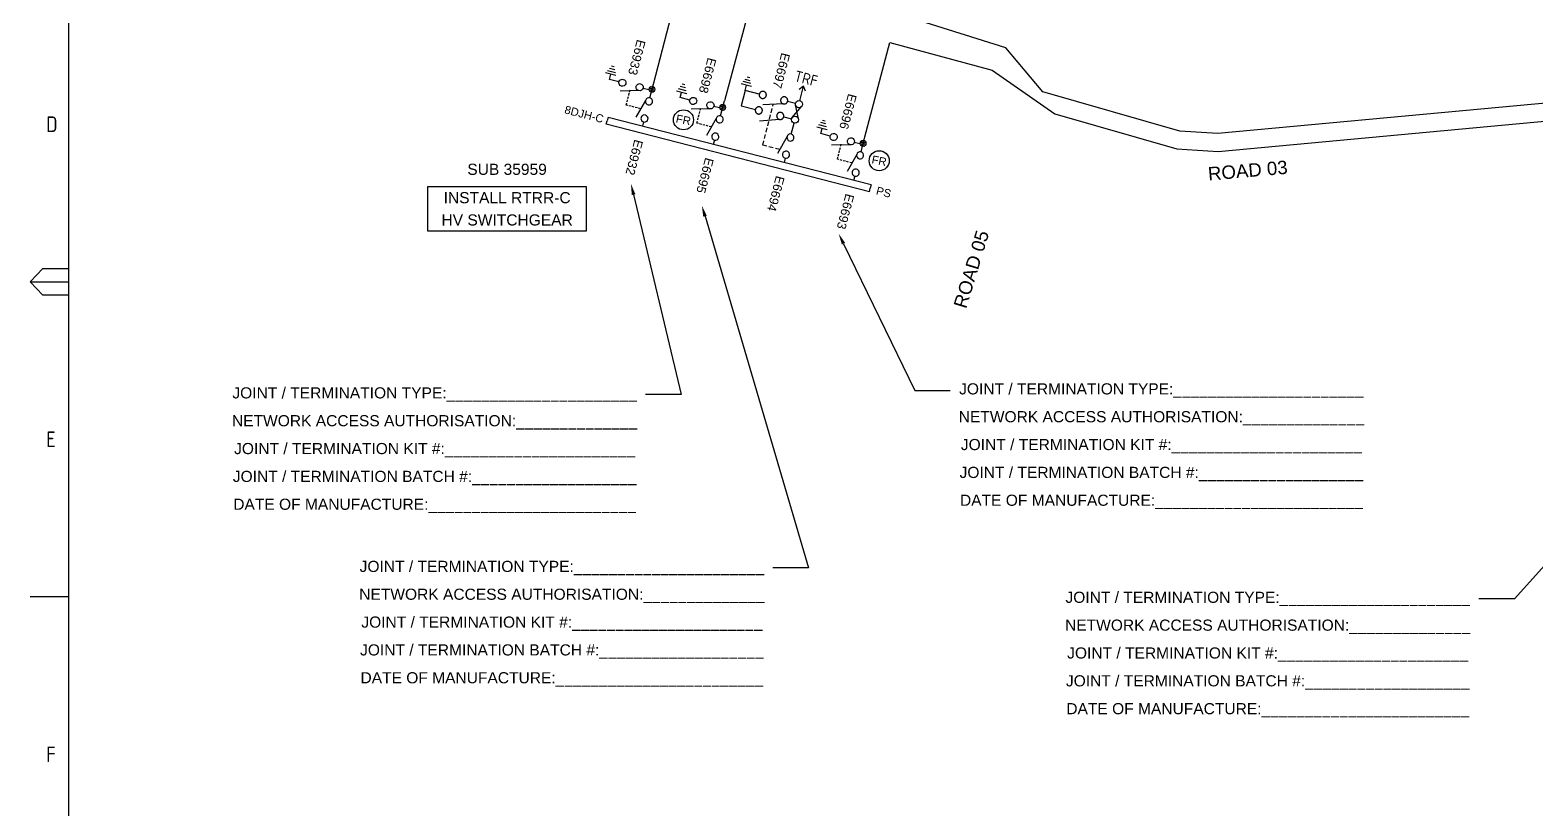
# Paper-space layout 'Sheet(2)' of a CAD drawing. Header units: metres. Extents: x -37 to 809, y -3 to 584.
# Drawn here: x -28.8 to 309.4, y 172.2 to 347.1 of the extents above; entities that cross this region are included whole.
import ezdxf
from ezdxf import colors
from ezdxf.entities.mleader import LeaderData, LeaderLine
from ezdxf.enums import TextEntityAlignment as Align
from ezdxf.math import Vec2, Vec3

# ---------------------------------------------------------------- set-up
doc = ezdxf.new("R2010")
doc.units = ezdxf.units.M
for name, pattern in [('A', [0]), ('CENTERX2', [4, 2.5, -0.5, 0.5, -0.5]), ('DASHED', [0.75, 0.5, -0.25])]:
    doc.linetypes.add(name, pattern=pattern)
doc.layers.get('0').update_dxf_attribs({"color": 6})
doc.layers.add('Cadastre Roads_SP_EXT', color=9, linetype='Continuous', lineweight=5)
for name, color, linetype in [('Notes', 7, 'Continuous'), ('Notes_SP_NEW', 2, 'Continuous'), ('SupportsUG_SP_EXT', 7, 'Continuous')]:
    doc.layers.add(name, color=color, linetype=linetype)
doc.styles.add('ARIAL', font='arial.ttf', dxfattribs={"height": 2})
doc.styles.add('iecISOCP', font='isocp.shx')
doc.styles.add('IESYMBOL1', font='isocp.shx')
doc.styles.get("Standard").update_dxf_attribs({"font": 'arial.ttf'})
doc.styles.add('SWG_LABEL', font='arial.ttf')
doc.styles.add('SWITCH_LABEL', font='arial.ttf', dxfattribs={"height": 2.5})
doc.linetypes.add('Cable 4', pattern='A,5.25,-0.1,["o",Standard,S=2,R=0,X=1.2,Y=-0.7],-4', length=9.35)
doc.linetypes.add('Cable New UG', pattern='A,7,-0.25,["x",Standard,S=2,R=0,X=0.2,Y=-0.8],-2.1', length=9.35)

# ---------------------------------------------------------------- blocks, each defined once
blk = doc.blocks.new('A1_FRAME_TITLE')
at = {"layer": 'Notes', "linetype": 'Continuous'}
for p, q in [((-11.55, 574.39), (-11.55, 5.97)), ((-20.55, 290.18), (-17.55, 293.18)), ((-17.55, 293.18), (-11.56, 293.18)), ((-20.55, 290.18), (-11.55, 290.18)), ((-17.55, 287.18), (-20.55, 290.18)), ((-11.56, 287.18), (-17.55, 287.18)), ((-11.55, 219.43), (-20.55, 219.43))]:
    blk.add_line(p, q, dxfattribs=at)
blk.add_attdef('DRAFT_NUM', (9.35, 23.29), '', height=2.5, rotation=90)
at = {"layer": 'Notes', "style": 'iecISOCP'}
for s, p in [('D', (-16.81, 323.81)), ('E', (-16.81, 253.06)), ('F', (-16.81, 182.31))]:
    blk.add_text(s, height=3.5, dxfattribs=at).set_placement(p)
at = {"layer": 'Notes', "style": 'iecISOCP', "flags": 8}
blk.add_attdef('VERSION_NO', text='', height=2.5, rotation=90, dxfattribs=at).set_placement((302.04, 43.81), align=Align.MIDDLE_CENTER)
at = {"layer": 'Notes', "style": 'iecISOCP'}
for tag, p in [('CAP_NO', (513.19, 43.46)), ('IE_NUM', (513.05, 37.81)), ('REF_No_1', (335.24, 32.31)), ('REF_1', (362.52, 32.31)), ('GEN_WO', (441.71, 31.76)), ('HV_SWITCH', (513.46, 32.16)), ('REF_No_2', (335.24, 26.31)), ('REF_2', (362.52, 26.31)), ('OH_WO', (441.71, 25.81)), ('UBD_REF', (513.05, 25.83)), ('REF_No_3', (335.24, 20.31)), ('REF_3', (362.52, 20.31)), ('UG_WO', (441.71, 20.05)), ('GIS_MAP_No', (513.05, 20.04)), ('REF_No_4', (335.24, 14.31)), ('REF_4', (362.52, 14.31)), ('SUB_WO', (441.71, 13.81)), ('HV_OP_DIAG', (513.33, 14.2)), ('LGA', (512.95, 7.78)), ('ExportID', (-11.47, 2.39))]:
    blk.add_attdef(tag, p, '', height=2.5, dxfattribs=at)
for tag, height, p in [('T1', 3.5, (684.37, 39.47)), ('T2', 3.5, (684.37, 34.35)), ('scale', 2.5, (567.76, 33.27)), ('T3', 3.5, (684.37, 28.92)), ('DRAWN', 2.5, (567.76, 24.93)), ('T4', 3.5, (684.37, 23.66)), ('T5', 3.5, (684.37, 18.23)), ('REV', 5, (840.57, 17.1)), ('DATE', 2.5, (567.76, 16.88)), ('T6', 3.5, (684.37, 12.97)), ('CHD', 2.5, (567.76, 8.37)), ('DESIGN', 2.5, (605.62, 9.15))]:
    blk.add_attdef(tag, text='', height=height, dxfattribs=at).set_placement(p, align=Align.CENTER)
blk.add_attdef('NUM', text='', height=7, dxfattribs=at).set_placement((812.88, 20.12), align=Align.MIDDLE_CENTER)
for tag, p in [('NS', (811.23, 8.12)), ('SHTS', (825.93, 8.12))]:
    blk.add_attdef(tag, text='', height=2.5, dxfattribs=at).set_placement(p, align=Align.MIDDLE)
at = {"layer": 'Notes', "style": 'iecISOCP', "flags": 1}
for tag, p in [('ProjectType', (-6.37, -26.8)), ('ProjectNumber', (3.01, -26.82)), ('DrawingNumber', (14.96, -26.8)), ('ProjectDescription', (27.02, -26.83)), ('ExportDate', (39.74, -26.79)), ('ExportUserName', (48.61, -26.8)), ('DesignerCompanyName', (60.94, -26.79)), ('ExportAreaOfInterest', (76.55, -26.81)), ('GIS_SUCCESS', (91.45, -26.78)), ('CAD_SUCCESS', (101.24, -26.78)), ('DEPOTCODE', (111.56, -26.88)), ('ExportCategories', (119.53, -26.8)), ('Comments', (133.84, -26.88))]:
    blk.add_attdef(tag, p, '', height=1, dxfattribs=at)
blk = doc.blocks.new('SWG_SIE_ES_NEW')
for p, q in [((-5.79, 0.78), (-1.79, 1.93)), ((0.01, -1.21), (2.41, -1.21)), ((0.31, -1.81), (2.11, -1.81)), ((0.61, -2.41), (1.81, -2.41)), ((0.92, -3.01), (1.52, -3.01))]:
    blk.add_line(p, q)
for points in [[(-5.79, -0.82, -1), (-5.79, 0.78, -1)], [(-1.79, -0.81, -1), (-1.79, 0.79, -1)]]:
    blk.add_lwpolyline(points, format="xyb", close=True)
for points in [[(-6.59, -0.02), (-7.89, -0.02)], [(-0.99, -0.01), (1.21, -0.01), (1.21, -1.21)]]:
    blk.add_lwpolyline(points)
at = {"flags": 1}
blk.add_attdef('Z', (0, 0), '', height=0.2, dxfattribs=at)
at = {"style": 'SWITCH_LABEL', "flags": 9}
blk.add_attdef('STREET_CODE', text='', height=0.2, dxfattribs=at).set_placement((0, -0.2), align=Align.MIDDLE_LEFT)
at = {"flags": 9}
for tag, p in [('ORIENTATION', (0, -0.4)), ('SUBURB', (0, -1)), ('STREETNAME', (0, -1.2)), ('OPERATED_BY', (0, -2.01)), ('PARENT', (0, -0.6)), ('USAGE', (0, -0.8)), ('LOCATION', (0, -1.4)), ('NOTES', (0, -1.6)), ('OWNED_BY', (0, -1.78)), ('MAINTAINED_BY', (0, -2.21))]:
    blk.add_attdef(tag, text='', height=0.2, dxfattribs=at).set_placement(p, align=Align.MIDDLE_LEFT)
at = {"style": 'ARIAL', "flags": 8}
blk.add_attdef('ASSET_NUM', text='', height=2, dxfattribs=at).set_placement((14.3, -5.09), align=Align.MIDDLE_RIGHT)
blk = doc.blocks.new('SWG_SIE_SU_NEW')
blk.add_line((5.81, 0.79), (1.59, 1.94))
at = {"linetype": 'A', "lineweight": 0}
for p, q in [((7.98, 0.35), (7.98, -0.37)), ((8.18, -0.58), (8.18, 0.56)), ((8.38, 0.66), (8.38, -0.68)), ((8.58, -0.71), (8.58, 0.69)), ((8.78, 0.66), (8.78, -0.68)), ((8.98, -0.59), (8.98, 0.56)), ((9.18, 0.35), (9.18, -0.38))]:
    blk.add_line(p, q, dxfattribs=at)
at = {"linetype": 'DASHED'}
blk.add_lwpolyline([(3.7, 1.36), (3.7, 4.73), (7.22, 4.73)], dxfattribs=at)
for points in [[(1, 0), (0, 0)], [(6.6, -0.01), (10.1, -0.01)]]:
    blk.add_lwpolyline(points)
for points in [[(1.8, -0.8, 1), (1.8, 0.8, 1)], [(5.8, -0.81, 1), (5.8, 0.79, 1)]]:
    blk.add_lwpolyline(points, format="xyb", close=True)
at = {"linetype": 'A', "lineweight": 0}
blk.add_circle((8.58, -0.01), 0.7, dxfattribs=at)
at = {"style": 'SWG_LABEL', "flags": 8}
blk.add_attdef('ASSET_NUM', text='', height=2.5, rotation=179.9544, dxfattribs=at).set_placement((-2.4, 0.01), align=Align.MIDDLE_LEFT)
at = {"flags": 1}
blk.add_attdef('Z', (0, 0), '', height=0.2, dxfattribs=at)
at = {"style": 'SWITCH_LABEL', "flags": 9}
blk.add_attdef('STREET_CODE', text='', height=0.2, dxfattribs=at).set_placement((0, 0), align=Align.MIDDLE_LEFT)
at = {"flags": 9}
for tag, p in [('OPERATED_BY', (-0.01, -1.84)), ('ORIENTATION', (0, -0.2)), ('SUBURB', (0, -0.8)), ('STREETNAME', (0, -1)), ('OWNED_BY', (-0.01, -1.62)), ('MAINTAINED_BY', (-0.01, -2.05)), ('PARENT', (0, -0.4)), ('USAGE', (0, -0.6)), ('LOCATION', (0, -1.2)), ('NOTES', (0, -1.4))]:
    blk.add_attdef(tag, text='', height=0.2, dxfattribs=at).set_placement(p, align=Align.MIDDLE_LEFT)
blk = doc.blocks.new('SWG_FUSE_NEW')
for points in [[(1.15, 0.72), (4.04, -0.71)], [(1.16, -0.72), (4.04, 0.73)]]:
    blk.add_lwpolyline(points)
for centre in [(0.8, 0), (4.4, 0.01)]:
    blk.add_circle(centre, 0.8)
blk = doc.blocks.new('DUCT_INDICATOR')
blk.add_circle((0, 0), 2.25)
blk.add_attdef('CODE', text='', height=1.8).set_placement((0, 0), align=Align.MIDDLE_CENTER)
at = {"flags": 1}
blk.add_attdef('Z', (0, 0), '', height=0.2, dxfattribs=at)

psp = doc.layouts.new('Sheet(2)')

# ---------------------------------------------------------------- linework, layer by layer
at = {"layer": 'Notes', "linetype": 'CENTERX2'}
for p, q in [((133.28, 334.41), (130.95, 335.01)), ((133.13, 335.07), (131.39, 335.51)), ((132.99, 335.72), (131.83, 336.02)), ((132.85, 336.38), (132.27, 336.53))]:
    psp.add_line(p, q, dxfattribs=at)
at = {"layer": 'Notes'}
for p, q in [((144.1, 331.23), (144.94, 334.52)), ((140.4, 330.52), (135.77, 330.3)), ((100.65, 325.94), (100.85, 326.71)), ((159.72, 310.79), (100.65, 325.94)), ((101.05, 327.49), (100.85, 326.71)), ((160.12, 312.34), (101.05, 327.49)), ((139.51, 327.03), (135.03, 326.63)), ((141.24, 323.17), (139.08, 319.38)), ((159.72, 310.79), (159.92, 311.56)), ((160.12, 312.34), (159.92, 311.56))]:
    psp.add_line(p, q, dxfattribs=at)
at = {"layer": 'Notes', "linetype": 'Cable New UG', "flags": 128}
for points in [[(307.29, 508.52), (308.42, 507.88), (312.38, 499.1), (299.8, 493.98), (310.72, 466.05), (314.18, 455.03), (316.89, 444.91), (321.68, 419.22), (316.35, 412.4), (318.25, 394.73), (324.51, 389.7), (329.13, 340.11), (322.13, 331.67), (238.01, 323.85), (229.48, 324.4), (198.69, 333.21), (190.35, 343.11), (190.35, 343.11), (135.02, 360.58), (127.18, 331.2)], [(111.29, 335.27), (120.98, 372.48), (193.75, 352.97), (201.64, 379.89), (196.19, 388.98), (142.33, 405.95), (117.93, 414.19), (124.14, 433.14), (54.75, 457.73)], [(158.72, 323.11), (164.35, 344.28), (187.32, 338.12), (201.39, 328.28), (228.79, 320.44), (238.06, 319.84), (322.66, 327.68), (323.18, 322.08), (331.43, 315.5), (335.82, 267.88), (344.87, 268.36), (347.15, 266.09)]]:
    psp.add_lwpolyline(points, dxfattribs=at)
at = {"layer": 'Notes'}
for points in [[(131.82, 333.55), (130.92, 330.06), (134.12, 329.24)], [(135.01, 332.73), (131.82, 333.55), (132.11, 334.71)], [(145.42, 333.37), (144.94, 334.52), (143.97, 333.74)], [(142.2, 323.74), (142.83, 326.19)], [(140.81, 318.32), (140.56, 317.35)]]:
    psp.add_lwpolyline(points, dxfattribs=at)
at = {"layer": 'Notes', "linetype": 'CENTERX2'}
for points in [[(135.99, 333.31, -1), (135.59, 331.76, -1)], [(140.79, 332.07, -1), (140.4, 330.52, -1)], [(135.09, 329.82, -1), (134.7, 328.27, -1)], [(139.91, 328.59, -1), (139.51, 327.03, -1)]]:
    psp.add_lwpolyline(points, format="xyb", close=True, dxfattribs=at)
at = {"layer": 'Notes', "linetype": 'DASHED', "ltscale": 2}
psp.add_lwpolyline([(139.59, 320.28), (135.77, 321.26), (138.11, 330.37)], dxfattribs=at)
at = {"layer": 'Notes', "linetype": 'CENTERX2'}
for points in [[(141.37, 331.1), (143.14, 330.65)], [(140.49, 327.61), (142.26, 327.16)]]:
    psp.add_lwpolyline(points, dxfattribs=at)
at = {"layer": 'Notes'}
for points in [[(142.78, 322.77, 1), (141.23, 323.17, 1)], [(141.78, 318.89, 1), (140.23, 319.3, 1)]]:
    psp.add_lwpolyline(points, format="xyb", close=True, dxfattribs=at)

# ---------------------------------------------------------------- block references
at = {"layer": 'Notes', "linetype": 'CENTERX2'}
for name, p, rotation in [('SWG_SIE_ES_NEW', (102.53, 335.69), 165.6144398494216), ('SWG_SIE_SU_NEW', (108.77, 325.49), 75.61443984942159), ('SWG_SIE_ES_NEW', (118.42, 331.62), 165.6144398494216), ('SWG_SIE_SU_NEW', (124.66, 321.42), 75.61443984942159), ('SWG_SIE_ES_NEW', (149.96, 323.53), 165.6144398494216), ('SWG_SIE_SU_NEW', (156.2, 313.33), 75.61443984942159)]:
    psp.add_blockref(name, p, dxfattribs=dict(at, rotation=rotation))
at = {"layer": 'Notes', "rotation": 75.61443984942156}
psp.add_blockref('SWG_FUSE_NEW', (142.83, 326.19), dxfattribs=at)
at = {"layer": 'Notes_SP_NEW', "linetype": 'Cable 4', "rotation": 348.5351077519819}
for p in [(117.97, 326.94), (161.94, 317.76)]:
    psp.add_blockref('DUCT_INDICATOR', p, dxfattribs=at).add_auto_attribs({'CODE': 'FR'})
at = {"layer": 'SupportsUG_SP_EXT', "xscale": 0.958}
psp.add_blockref('A1_FRAME_TITLE', (-9.08, 0.39), dxfattribs=at)

# ---------------------------------------------------------------- texts
at = {"layer": 'Cadastre Roads_SP_EXT', "color": 7}
psp.add_text('ROAD 03', height=3, rotation=4.9516, dxfattribs=at).set_placement((235.91, 313.3))
at = {"layer": 'Notes', "linetype": 'CENTERX2', "style": 'IESYMBOL1'}
psp.add_text('TRF', height=2.5, rotation=345.597, dxfattribs=at).set_placement((145.52, 336.2), align=Align.MIDDLE_CENTER)
at = {"layer": 'Notes', "char_height": 2, "attachment_point": 1, "rotation": 255.3062}
for s, insert in [('E6933', (109.5, 344.6)), ('E6697', (141.95, 341.63)), ('E6698', (125.39, 340.53)), ('E6696', (156.93, 332.44)), ('E6932', (108.93, 322.15)), ('E6695', (124.82, 318.08)), ('E6694', (140.72, 314.01)), ('E6693', (156.36, 309.99))]:
    psp.add_mtext_dynamic_manual_height_columns(s, width=9.3382, gutter_width=4, heights=[0], dxfattribs=dict(at, insert=insert))
at = {"layer": 'Notes', "linetype": 'Cable 4', "insert": (66.66, 317.08), "char_height": 2.5, "attachment_point": 1}
psp.add_mtext_dynamic_manual_height_columns('\\pi2.7652;SUB 35959', width=23.0833, gutter_width=4, heights=[0], dxfattribs=at)
at = {"layer": 'Notes', "color": 7, "lineweight": -3, "insert": (78.37, 306.94), "char_height": 2.5, "width": 33.0549, "attachment_point": 5, "line_spacing_factor": 1.2, "bg_fill": 16}
psp.add_mtext('INSTALL RTRR-C\\PHV SWITCHGEAR', dxfattribs=at)
at = {"layer": 'Notes', "style": 'ARIAL'}
psp.add_attdef('8DJH-C', text='8DJH', height=1.8, rotation=345.6144, dxfattribs=at).set_placement((91.33, 329.3), align=Align.MIDDLE_LEFT)
psp.add_attdef('PS', text='PS', height=1.8, rotation=345.6144, dxfattribs=at).set_placement((164.58, 310.28), align=Align.MIDDLE_RIGHT)

# ---------------------------------------------------------------- next in the draw order: leaders
at = {"layer": 'Notes'}
ml = psp.add_multileader_mtext('Standard', dxfattribs=at)
ml.set_content('\\pxsm1.5;{\\C7;JOINT / TERMINATION TYPE:______________________\\PNETWORK ACCESS AUTHORISATION:______________\\PJOINT / TERMINATION KIT #:______________________\\PJOINT / TERMINATION BATCH #:___________________\\PDATE OF MANUFACTURE:________________________}', color=256)
ml.set_leader_properties()
ml.build(insert=Vec2(0, 0))
ml.multileader.update_dxf_attribs({"has_text_frame": 1, "arrow_head_size": 2.5})
ctx = ml.context
ctx.base_point, ctx.char_height, ctx.arrow_head_size, ctx.plane_origin = Vec3(14.68, 265.28), 2.5, 2.5, Vec3(13.18, 249.25)
ctx.text_align_type = 1
notes = []
notes.append((ctx, [(1, (1, 1, 0), (117.48, 265.28), (-1, 0), 8, [(0, [(106.18, 312.58)], 0, [])])]))
ctx.mtext.insert, ctx.mtext.alignment, ctx.mtext.flow_direction = Vec3(62.08, 266.88), 2, 5
ctx.mtext.has_bg_fill, ctx.mtext.bg_color, ctx.mtext.bg_scale_factor, ctx.mtext.bg_transparency, ctx.mtext.use_window_bg_color = 1, -1027028792, 1.5, 0, 1
ml = psp.add_multileader_mtext('Standard', dxfattribs=at)
ml.set_content('\\pxsm1.5;{\\C7;JOINT / TERMINATION TYPE:______________________\\PNETWORK ACCESS AUTHORISATION:______________\\PJOINT / TERMINATION KIT #:______________________\\PJOINT / TERMINATION BATCH #:___________________\\PDATE OF MANUFACTURE:________________________}', color=256)
ml.set_leader_properties()
ml.build(insert=Vec2(0, 0))
ml.multileader.update_dxf_attribs({"has_text_frame": 1, "arrow_head_size": 2.5})
ctx = ml.context
ctx.base_point, ctx.char_height, ctx.arrow_head_size, ctx.plane_origin = Vec3(177.91, 266.18), 2.5, 2.5, Vec3(274.22, 250.14)
ctx.text_align_type = 1
notes.append((ctx, [(1, (1, 1, 0), (169.91, 266.18), (1, 0), 8, [(0, [(152.83, 301.37)], 0, [])])]))
ctx.mtext.insert, ctx.mtext.alignment, ctx.mtext.flow_direction = Vec3(225.31, 267.78), 2, 5
ctx.mtext.has_bg_fill, ctx.mtext.bg_color, ctx.mtext.bg_scale_factor, ctx.mtext.bg_transparency, ctx.mtext.use_window_bg_color = 1, -1027028792, 1.5, 0, 1
for ctx, leaders in notes:
    for number, flags, end, landing, length, lines in leaders:
        leader = LeaderData()
        leader.index, (leader.has_last_leader_line, leader.has_dogleg_vector, leader.attachment_direction) = number, flags
        leader.last_leader_point, leader.dogleg_vector, leader.dogleg_length = Vec3(end), Vec3(landing), length
        for number, points, colour, breaks in lines:
            line = LeaderLine()
            line.index, line.vertices, line.color, line.breaks = number, Vec3.list(points), colors.encode_raw_color(colour), breaks
            leader.lines.append(line)
        ctx.leaders.append(leader)

# ---------------------------------------------------------------- next in the draw order: texts
at = {"layer": 'Cadastre Roads_SP_EXT', "color": 7}
psp.add_text('ROAD 05', height=3, rotation=73.0784, dxfattribs=at).set_placement((181.45, 284.38))

# ---------------------------------------------------------------- next in the draw order: leaders
at = {"layer": 'Notes'}
ml = psp.add_multileader_mtext('Standard', dxfattribs=at)
ml.set_content('\\pxsm1.5;{\\C7;JOINT / TERMINATION TYPE:______________________\\PNETWORK ACCESS AUTHORISATION:______________\\PJOINT / TERMINATION KIT #:______________________\\PJOINT / TERMINATION BATCH #:___________________\\PDATE OF MANUFACTURE:________________________}', color=256)
ml.set_leader_properties()
ml.build(insert=Vec2(0, 0))
ml.multileader.update_dxf_attribs({"has_text_frame": 1, "arrow_head_size": 2.5})
ctx = ml.context
ctx.base_point, ctx.char_height, ctx.arrow_head_size, ctx.plane_origin = Vec3(43.26, 226.32), 2.5, 2.5, Vec3(46.87, 210.28)
ctx.text_align_type = 1
notes = []
notes.append((ctx, [(1, (1, 1, 0), (146.06, 226.32), (-1, 0), 8, [(0, [(122.11, 307.67)], 0, [])])]))
ctx.mtext.insert, ctx.mtext.alignment, ctx.mtext.flow_direction = Vec3(90.66, 227.92), 2, 5
ctx.mtext.has_bg_fill, ctx.mtext.bg_color, ctx.mtext.bg_scale_factor, ctx.mtext.bg_transparency, ctx.mtext.use_window_bg_color = 1, -1027028792, 1.5, 0, 1
ml = psp.add_multileader_mtext('Standard', dxfattribs=at)
ml.set_content('\\pxsm1.5;{\\C7;JOINT / TERMINATION TYPE:______________________\\PNETWORK ACCESS AUTHORISATION:______________\\PJOINT / TERMINATION KIT #:______________________\\PJOINT / TERMINATION BATCH #:___________________\\PDATE OF MANUFACTURE:________________________}', color=256)
ml.set_leader_properties()
ml.build(insert=Vec2(0, 0))
ml.multileader.update_dxf_attribs({"has_text_frame": 1, "arrow_head_size": 2.5})
ctx = ml.context
ctx.base_point, ctx.char_height, ctx.arrow_head_size, ctx.plane_origin = Vec3(201.79, 219.38), 2.5, 2.5, Vec3(200.29, 203.34)
ctx.text_align_type = 1
notes.append((ctx, [(1, (1, 1, 0), (304.6, 219.38), (-1, 0), 8, [(0, [(343.83, 262.99)], 0, [])])]))
ctx.mtext.insert, ctx.mtext.alignment, ctx.mtext.flow_direction = Vec3(249.19, 220.98), 2, 5
ctx.mtext.has_bg_fill, ctx.mtext.bg_color, ctx.mtext.bg_scale_factor, ctx.mtext.bg_transparency, ctx.mtext.use_window_bg_color = 1, -1027028792, 1.5, 0, 1
for ctx, leaders in notes:
    for number, flags, end, landing, length, lines in leaders:
        leader = LeaderData()
        leader.index, (leader.has_last_leader_line, leader.has_dogleg_vector, leader.attachment_direction) = number, flags
        leader.last_leader_point, leader.dogleg_vector, leader.dogleg_length = Vec3(end), Vec3(landing), length
        for number, points, colour, breaks in lines:
            line = LeaderLine()
            line.index, line.vertices, line.color, line.breaks = number, Vec3.list(points), colors.encode_raw_color(colour), breaks
            leader.lines.append(line)
        ctx.leaders.append(leader)

doc.saveas('drawing.dxf')
